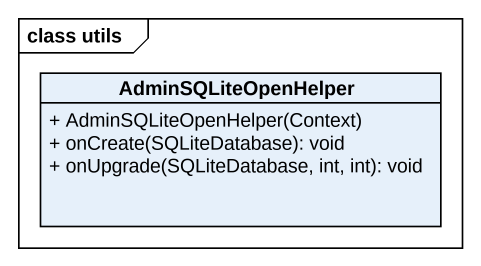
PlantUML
@startuml
mainframe class utils
hide circle
hide empty members
skinparam classAttributeIconSize 0
class AdminSQLiteOpenHelper {
  + AdminSQLiteOpenHelper(Context)
  + onCreate(SQLiteDatabase): void
  + onUpgrade(SQLiteDatabase, int, int): void
}
@enduml
